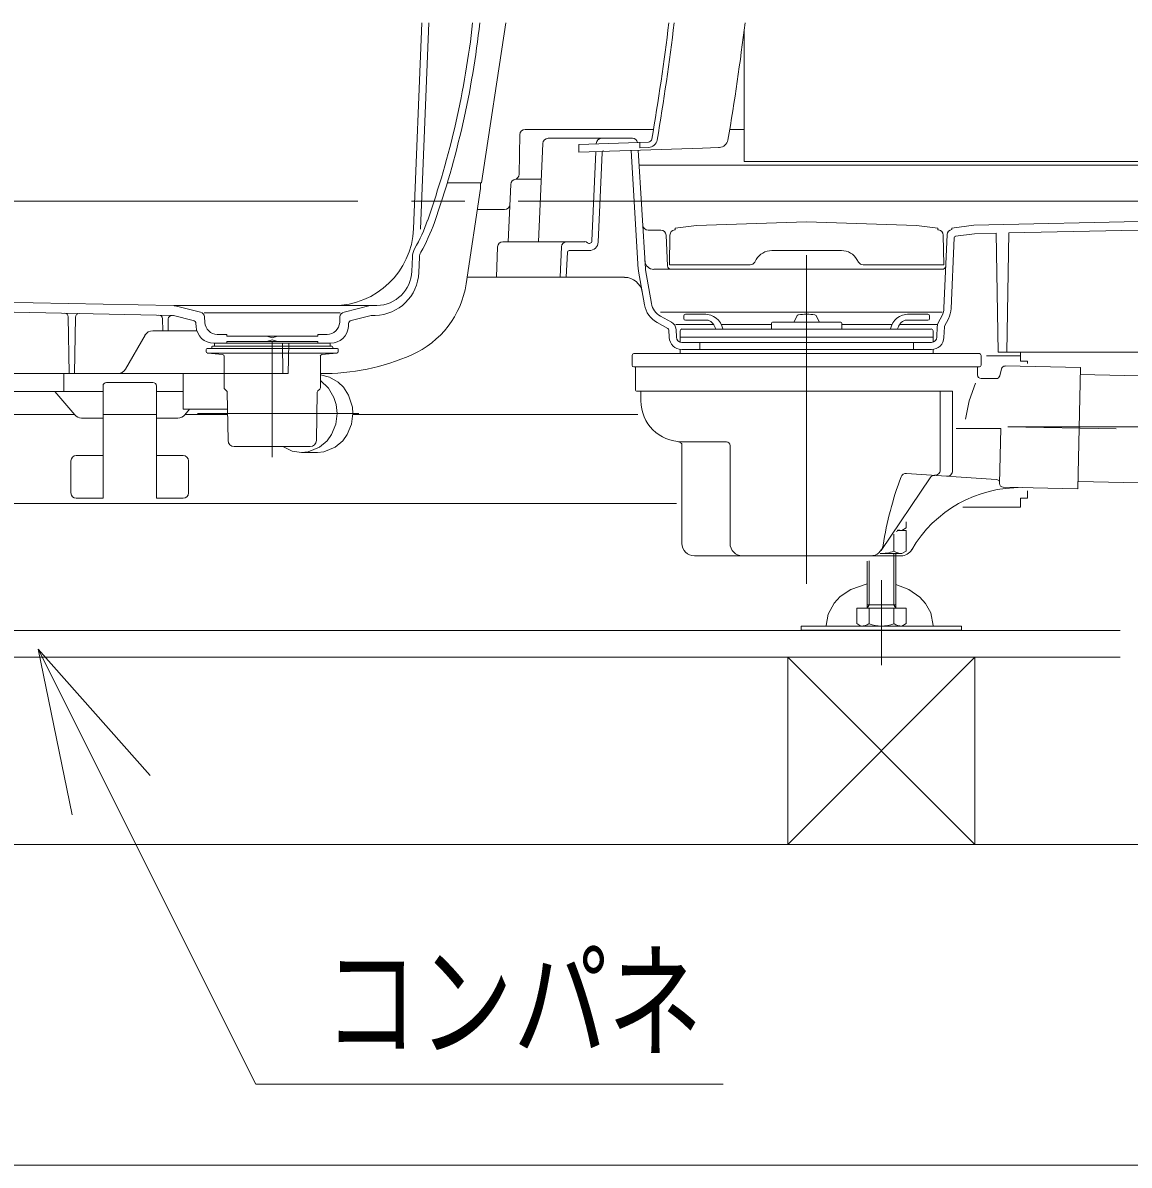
# Model space of a CAD drawing. Units: millimetres on the paper. Extents: x -305 to 305, y -152 to 152.
# Drawn here: x -6.39 to 14.31, y -10.61 to 10.76 of the extents above; entities that cross this region are included whole.
import ezdxf
from ezdxf.enums import TextEntityAlignment as Align

# ---------------------------------------------------------------- set-up
doc = ezdxf.new("R2010")
doc.units = ezdxf.units.MM
doc.linetypes.add('LONG_CHAIN', pattern=[21, 18, -1, 1, -1])
doc.layers.add('0-0_0', color=7, linetype='Continuous', lineweight=9)
doc.layers.add('0-1_VIEW0001', color=7, linetype='Continuous', lineweight=9)
doc.styles.add('ＭＳ ゴシック', font='')
doc.styles.get('ＭＳ ゴシック').set_extended_font_data('MS Gothic')

# ---------------------------------------------------------------- blocks, each defined once
blk = doc.blocks.new('SYM0004')
at = {"layer": '0-0_0'}
for p, q in [((0, 0), (4.077, -8.138)), ((0, 0), (2.1, -2.364)), ((0, 0), (0.636, -3.098)), ((4.077, -8.138), (12.819, -8.138))]:
    blk.add_line(p, q, dxfattribs=at)

msp = doc.modelspace()

# ---------------------------------------------------------------- linework, layer by layer
at = {"layer": '0-1_VIEW0001'}
for p, q in [((1.075, 10.758), (0.918, 6.908)), ((1.208, 10.758), (1.052, 6.902)), ((7.108, 10.641), (7.108, 8.165)), ((5.409, 8.765), (3.006, 8.765)), ((7.108, 8.765), (6.836, 8.765)), ((2.894, 7.925), (2.907, 8.667)), ((5.014, 8.599), (3.437, 8.599)), ((3.257, 6.665), (3.338, 8.503)), ((4.01, 8.482), (5.315, 8.527)), ((4.01, 8.337), (4.01, 8.482)), ((4.258, 6.68), (4.331, 8.348)), ((4.337, 8.493), (4.338, 8.503)), ((4.374, 6.658), (4.447, 8.333)), ((5.125, 6.148), (4.989, 8.371)), ((5.258, 6.157), (5.122, 8.376)), ((7.108, 8.165), (34.008, 8.165)), ((34.058, 8.099), (5.139, 8.099)), ((2.691, 6.665), (2.737, 7.736)), ((3.308, 7.832), (2.837, 7.832)), ((2.621, 7.265), (2.115, 7.265)), ((11.406, 6.975), (33.72, 7.455)), ((5.546, 6.882), (5.308, 6.882)), ((5.805, 6.887), (5.817, 6.888)), ((5.817, 6.915), (6.217, 6.968)), ((5.817, 6.915), (5.817, 6.888)), ((6.217, 6.968), (8.275, 7.035)), ((10.733, 6.915), (10.733, 6.888)), ((10.745, 6.887), (10.733, 6.888)), ((10.992, 6.92), (11.406, 6.975)), ((10.992, 6.92), (10.992, 6.893)), ((12.061, 6.829), (17.504, 6.946)), ((2.593, 6.665), (4.126, 6.665)), ((5.671, 6.212), (5.646, 6.786)), ((5.708, 6.232), (5.718, 6.789)), ((10.842, 6.232), (10.832, 6.789)), ((10.845, 5.421), (10.905, 6.798)), ((10.978, 5.415), (11.036, 6.737)), ((11.064, 6.768), (11.419, 6.815)), ((11.419, 6.815), (11.823, 6.824)), ((11.862, 4.599), (11.823, 6.824)), ((12.022, 4.599), (12.061, 6.829)), ((2.469, 5.999), (2.493, 6.569)), ((3.662, 5.999), (3.687, 6.57)), ((3.778, 5.999), (3.799, 6.467)), ((3.832, 6.499), (4.207, 6.499)), ((8.929, 6.499), (7.622, 6.499)), ((0.897, 6.382), (0.886, 6.11)), ((1.03, 6.377), (1.018, 6.086)), ((5.708, 6.232), (7.217, 6.232)), ((7.333, 6.332), (7.304, 6.282)), ((9.217, 6.332), (9.246, 6.282)), ((10.842, 6.232), (9.333, 6.232)), ((4.87, 5.999), (1.922, 5.999)), ((5.129, 6.116), (5.24, 5.483)), ((5.26, 6.139), (5.371, 5.507)), ((10.813, 6.149), (5.415, 6.149)), ((-3.577, 5.469), (-12.603, 5.649)), ((-3.589, 5.286), (-12.607, 5.466)), ((0.108, 5.469), (-3.558, 5.469)), ((-3.068, 5.349), (-3.54, 5.464)), ((-0.382, 5.349), (0.108, 5.469)), ((0.108, 5.469), (0.233, 5.471)), ((10.809, 5.349), (5.54, 5.349)), ((-5.525, 4.199), (-5.543, 5.261)), ((-5.425, 4.199), (-5.406, 5.255)), ((-3.775, 4.999), (-3.779, 5.225)), ((-3.675, 4.999), (-3.671, 5.221)), ((-3.203, 5.194), (-3.575, 5.284)), ((-3.15, 5.081), (-3.152, 5.132)), ((-2.996, 5.332), (-0.454, 5.332)), ((-2.986, 5.153), (-2.992, 5.258)), ((-0.463, 5.153), (-0.458, 5.258)), ((-0.3, 5.081), (-0.298, 5.132)), ((-0.247, 5.194), (0.125, 5.284)), ((0.14, 5.286), (0.203, 5.287)), ((5.681, 5.043), (5.476, 5.155)), ((5.745, 5.16), (5.54, 5.272)), ((5.975, 5.275), (5.975, 5.23)), ((6.008, 5.309), (6.389, 5.309)), ((6.008, 5.196), (6.43, 5.196)), ((7.618, 5.142), (7.618, 5.032)), ((7.635, 5.159), (8.915, 5.159)), ((8.091, 5.263), (8.033, 5.159)), ((8.459, 5.263), (8.517, 5.159)), ((8.932, 5.142), (8.932, 5.032)), ((10.542, 5.196), (10.12, 5.196)), ((10.542, 5.309), (10.161, 5.309)), ((10.575, 5.275), (10.575, 5.23)), ((10.739, 5.147), (10.809, 5.284)), ((10.858, 5.087), (10.928, 5.224)), ((-4.472, 4.282), (-4.106, 4.915)), ((-3.135, 4.999), (-3.962, 4.999)), ((-2.575, 4.932), (-2.753, 4.932)), ((-2.575, 4.932), (-2.575, 4.899)), ((-0.875, 4.932), (-0.696, 4.932)), ((-0.875, 4.932), (-0.875, 4.899)), ((5.704, 4.872), (5.698, 5.015)), ((6.537, 5.115), (5.827, 5.115)), ((5.838, 4.878), (5.831, 5.021)), ((5.908, 4.999), (5.908, 4.782)), ((10.608, 5.032), (5.942, 5.032)), ((7.618, 5.115), (6.679, 5.115)), ((9.871, 5.115), (8.932, 5.115)), ((10.723, 5.115), (10.014, 5.115)), ((10.642, 4.999), (10.642, 4.786)), ((10.713, 4.878), (10.721, 5.079)), ((10.846, 4.872), (10.855, 5.073)), ((-2.841, 4.709), (-1.725, 4.709)), ((-1.725, 4.765), (-2.817, 4.765)), ((-2.808, 4.765), (-1.725, 4.765)), ((-2.808, 4.709), (-2.808, 4.765)), ((-1.725, 4.899), (-2.575, 4.899)), ((-1.725, 4.799), (-2.575, 4.799)), ((-2.575, 4.799), (-2.575, 4.765)), ((-1.825, 4.899), (-1.725, 4.865)), ((-1.825, 4.799), (-1.725, 4.832)), ((-1.725, 4.899), (-0.875, 4.899)), ((-1.625, 4.899), (-1.725, 4.865)), ((-1.625, 4.799), (-1.725, 4.832)), ((-1.725, 4.765), (-0.633, 4.765)), ((-0.642, 4.765), (-1.725, 4.765)), ((-0.609, 4.709), (-1.725, 4.709)), ((-1.525, 4.199), (-1.535, 4.765)), ((-1.425, 4.199), (-1.415, 4.765)), ((-0.642, 4.709), (-0.642, 4.765)), ((5.908, 4.882), (10.642, 4.882)), ((5.937, 4.782), (10.613, 4.782)), ((6.275, 4.782), (6.275, 4.649)), ((10.275, 4.782), (10.275, 4.649)), ((-2.962, 4.612), (-2.962, 4.649)), ((-1.725, 4.665), (-2.945, 4.665)), ((-1.725, 4.582), (-2.941, 4.582)), ((-2.931, 4.579), (-2.655, 4.555)), ((-2.858, 4.692), (-2.858, 4.665)), ((-2.625, 3.93), (-2.625, 4.522)), ((-0.509, 4.582), (-1.725, 4.582)), ((-0.825, 4.522), (-0.825, 3.93)), ((-0.519, 4.579), (-0.794, 4.555)), ((-0.592, 4.692), (-0.592, 4.665)), ((-0.489, 4.649), (-0.489, 4.612)), ((5.008, 4.355), (5.008, 4.539)), ((5.042, 4.572), (11.508, 4.572)), ((5.908, 4.649), (5.908, 4.572)), ((10.613, 4.649), (5.937, 4.649)), ((10.642, 4.649), (10.642, 4.572)), ((11.542, 4.355), (11.542, 4.539)), ((11.642, 4.532), (12.275, 4.532)), ((11.862, 4.599), (33.328, 4.599)), ((12.275, 4.599), (12.275, 4.432)), ((5.042, 4.322), (11.508, 4.322)), ((5.075, 4.322), (5.075, 3.889)), ((11.475, 4.322), (11.475, 4.172)), ((11.925, 4.29), (11.888, 4.155)), ((13.398, 4.311), (11.99, 4.34)), ((12.275, 4.432), (12.408, 4.432)), ((12.408, 4.432), (12.408, 4.387)), ((13.398, 4.311), (13.352, 2.045)), ((-13.525, 4.199), (-1.425, 4.199)), ((-5.625, 4.199), (-3.392, 4.199)), ((11.542, 4.105), (11.824, 4.105)), ((13.395, 4.178), (32.108, 3.797)), ((-4.892, 3.865), (-5.892, 3.865)), ((-5.422, 3.425), (-5.792, 3.865)), ((-4.892, 3.966), (-4.892, 1.865)), ((-4.827, 4.032), (-3.958, 4.032)), ((-3.892, 3.966), (-3.892, 1.865)), ((-3.892, 3.865), (-3.392, 3.865)), ((-2.614, 3.905), (-2.579, 3.875)), ((-2.568, 3.85), (-2.552, 2.946)), ((-0.882, 3.85), (-0.898, 2.946)), ((-0.836, 3.905), (-0.871, 3.875)), ((5.092, 3.872), (11.007, 3.872)), ((5.175, 3.855), (5.175, 3.689)), ((10.775, 2.395), (10.775, 3.872)), ((11.007, 2.38), (11.007, 3.872)), ((-10.488, 3.432), (-5.428, 3.432)), ((-4.892, 3.432), (-3.892, 3.432)), ((-3.361, 3.425), (-3.271, 3.532)), ((-3.355, 3.432), (-2.56, 3.432)), ((-0.215, 3.432), (5.114, 3.432)), ((-4.892, 3.365), (-5.294, 3.365)), ((-3.892, 3.365), (-3.489, 3.365)), ((11.074, 3.172), (11.908, 3.172)), ((11.908, 3.172), (11.887, 2.141)), ((-2.406, 2.832), (-2.435, 2.832)), ((-2.435, 2.832), (-1.015, 2.832)), ((-2.406, 2.832), (-1.725, 2.832)), ((5.942, 2.922), (6.775, 2.922)), ((5.942, 2.858), (5.942, 1.022)), ((6.842, 2.855), (6.842, 1.022)), ((-5.492, 2.565), (-5.492, 1.965)), ((-5.392, 2.665), (-4.892, 2.665)), ((-3.392, 2.665), (-3.892, 2.665)), ((-3.292, 2.565), (-3.292, 1.965)), ((-1.175, 2.72), (-0.88, 2.72)), ((9.669, 0.891), (10.586, 2.251)), ((10.143, 2.33), (11.825, 2.218)), ((13.355, 2.178), (32.068, 1.797)), ((13.352, 2.045), (11.952, 2.073)), ((12.408, 2.006), (12.408, 1.865)), ((-15.392, 1.765), (5.842, 1.765)), ((-5.392, 1.865), (-4.892, 1.865)), ((-3.392, 1.865), (-3.892, 1.865)), ((12.275, 1.865), (12.408, 1.865)), ((12.275, 1.865), (12.275, 1.699)), ((11.201, 1.699), (12.275, 1.699)), ((10.137, 1.311), (10.058, 1.265)), ((10.137, 1.425), (10.137, 1.311)), ((9.906, 1.195), (9.906, 0.877)), ((9.958, 1.245), (9.968, 1.245)), ((9.97, 1.265), (10.137, 1.265)), ((10.137, 1.265), (10.137, 0.877)), ((10.058, 0.832), (10.137, 0.877)), ((10.042, 0.789), (6.175, 0.789)), ((9.408, -0.191), (9.408, 0.69)), ((9.445, -0.128), (9.445, 0.696)), ((10.058, 0.832), (9.649, 0.832)), ((9.905, 0.832), (9.905, -0.128)), ((9.942, 0.832), (9.942, -0.191)), ((9.213, -0.479), (9.213, -0.191)), ((9.213, -0.191), (10.137, -0.191)), ((9.408, -0.191), (9.445, -0.128)), ((9.408, -0.128), (9.942, -0.128)), ((9.444, -0.479), (9.444, -0.191)), ((9.942, -0.191), (9.905, -0.128)), ((9.906, -0.479), (9.906, -0.191)), ((10.137, -0.479), (10.137, -0.191)), ((-22.142, -0.608), (14.146, -0.608)), ((8.175, -0.525), (11.175, -0.525)), ((8.175, -0.525), (8.175, -0.601)), ((8.175, -0.601), (11.175, -0.601)), ((9.292, -0.525), (9.213, -0.479)), ((9.292, -0.525), (10.058, -0.525)), ((10.137, -0.479), (10.058, -0.525)), ((11.175, -0.525), (11.175, -0.601)), ((-22.142, -1.108), (14.146, -1.108)), ((7.925, -1.108), (7.925, -4.608)), ((11.425, -1.108), (11.425, -4.608)), ((38.525, -4.608), (-25.642, -4.608)), ((-2.142, -4.608), (1.358, -4.608)), ((6.325, -4.608), (9.825, -4.608)), ((38.525, -10.608), (-25.642, -10.608))]:
    msp.add_line(p, q, dxfattribs=at)
at = {"layer": '0-1_VIEW0001', "color": 2}
for p, q in [((2.648, 10.758), (2.192, 7.765)), ((1.551, 7.765), (2.192, 7.765)), ((2.175, 7.765), (2.175, 7.657)), ((2.175, 7.657), (1.904, 5.876)), ((-5.625, 4.199), (-5.625, 3.865)), ((-3.392, 4.199), (-3.392, 3.532)), ((-7.458, 3.865), (-5.625, 3.865)), ((-3.392, 3.532), (-2.558, 3.532))]:
    msp.add_line(p, q, dxfattribs=at)
at = {"layer": '0-1_VIEW0001', "linetype": 'LONG_CHAIN'}
for p, q in [((-39.122, 7.425), (67.592, 7.425)), ((8.275, 6.415), (8.275, 0.268)), ((-1.725, 4.801), (-1.725, 2.635)), ((8.275, 4.755), (8.275, 4.476)), ((-0.102, 3.449), (-3.123, 3.449)), ((12.042, 3.205), (18.275, 3.205)), ((12.042, 3.205), (14.067, 3.164)), ((9.675, -1.253), (9.675, 0.333)), ((9.675, -1.253), (9.675, 0.333)), ((7.925, -4.608), (11.425, -1.108)), ((11.425, -4.608), (7.925, -1.108))]:
    msp.add_line(p, q, dxfattribs=at)
at = {"layer": '0-1_VIEW0001'}
for points in [[(4.01, 8.337), (4.782, 8.364), (5.554, 8.39), (6.325, 8.417)], [(5.155, 8.522), (5.155, 8.421), (5.318, 8.427)], [(6.643, 8.427), (6.627, 8.427), (6.476, 8.421), (6.325, 8.416)], [(10.733, 6.915), (10.333, 6.968), (8.275, 7.035)], [(-1.725, 4.799), (-0.875, 4.799), (-0.875, 4.765)], [(-0.505, 4.665), (-0.592, 4.665), (-1.725, 4.665)], [(-0.825, 4.067), (-0.675, 3.928), (-0.57, 3.748), (-0.529, 3.619), (-0.511, 3.449), (-0.536, 3.251), (-0.616, 3.056), (-0.699, 2.94), (-0.841, 2.819), (-1.055, 2.732), (-1.175, 2.72), (-1.353, 2.747), (-1.529, 2.832)], [(-0.825, 4.174), (-0.653, 4.133), (-0.489, 4.038), (-0.393, 3.945), (-0.295, 3.795), (-0.225, 3.573), (-0.215, 3.449), (-0.24, 3.251), (-0.32, 3.056), (-0.404, 2.94), (-0.545, 2.819), (-0.759, 2.732), (-0.88, 2.72)], [(11.435, 4.02), (11.317, 3.687), (11.251, 3.344)], [(8.643, -0.525), (8.643, -0.512), (8.678, -0.304), (8.788, -0.097), (8.904, 0.027), (9.102, 0.161), (9.408, 0.266)], [(9.942, 0.252), (10.185, 0.161), (10.395, 0.016), (10.503, -0.103), (10.599, -0.278), (10.643, -0.512), (10.643, -0.525)]]:
    msp.add_lwpolyline(points, dxfattribs=at)
for centre, radius, start, end in [((-14.54, 12.597), 16.667, 340.6318, 353.6671), ((-14.54, 12.597), 16.8, 340.6318, 353.7175), ((-35.958, 15.732), 41.95, 350.1872, 353.1909), ((-35.958, 15.732), 42.05, 350.1872, 353.2072), ((-34.475, 15.732), 41.894, 350.1495, 353.1811), ((3.007, 8.665), 0.1, 90, 179), ((3.438, 8.499), 0.1, 90, 177.5), ((4.438, 8.499), 0.1, 90, 177.5), ((5.014, 8.499), 0.1, 12.4017, 90), ((5.312, 8.594), 0.0667, 272, 350.1872), ((5.312, 8.594), 0.167, 272, 350.1872), ((6.637, 8.594), 0.167, 271.9918, 350.1495), ((4.48, 8.332), 0.0333, 90, 177.5), ((2.794, 7.927), 0.1, 282.582, 359), ((2.837, 7.732), 0.1, 90, 177.5), ((2.621, 7.365), 0.1, 270, 357.5), ((-1.961, 8.175), 3.333, 330.4925, 340.6318), ((-0.58, 6.969), 1.5, 270, 357.6732), ((-1.961, 8.175), 3.467, 330.4925, 340.6318), ((5.308, 6.982), 0.1, 183.5, 270), ((5.546, 6.782), 0.1, 2.5, 90), ((5.818, 6.787), 0.1, 97.5947, 179), ((10.732, 6.787), 0.1, 1, 82.4053), ((11.005, 6.794), 0.1, 97.4224, 177.5), ((2.593, 6.565), 0.1, 90, 177.572), ((3.786, 6.565), 0.1, 90, 177.5), ((4.126, 6.599), 0.0667, 45.5847, 90), ((4.208, 6.682), 0.05, 225.5847, 357.5), ((4.207, 6.665), 0.167, 270, 357.5), ((11.069, 6.735), 0.0333, 97.5946, 177.5), ((1.23, 6.369), 0.333, 150.4925, 177.6732), ((1.23, 6.369), 0.2, 150.4925, 177.6732), ((3.832, 6.465), 0.0333, 90, 177.5), ((7.622, 6.165), 0.333, 90, 150), ((8.929, 6.165), 0.333, 30, 90), ((5.415, 6.315), 0.167, 183.5, 270), ((5.738, 6.215), 0.0667, 182.5, 270), ((7.217, 6.332), 0.1, 270, 330), ((9.333, 6.332), 0.1, 210, 270), ((10.813, 6.215), 0.0667, 270, 357.5), ((0.186, 6.12), 0.833, 271.1458, 357.6732), ((0.22, 6.138), 0.667, 271.1458, 357.6732), ((4.87, 5.665), 0.333, 10, 90), ((5.424, 6.168), 0.3, 183.5, 190), ((5.424, 6.168), 0.167, 183.5, 190), ((-3.58, 5.302), 0.167, 76.3408, 88.8542), ((-3.092, 5.252), 0.1, 3, 76.3408), ((-0.358, 5.252), 0.1, 103.6592, 177), ((5.7, 5.564), 0.467, 190, 241.3948), ((5.7, 5.564), 0.333, 190, 241.3948), ((10.512, 5.435), 0.333, 333.0758, 357.5), ((10.512, 5.435), 0.467, 333.0758, 357.5), ((-5.61, 5.26), 0.0667, 1, 88.8542), ((-5.34, 5.254), 0.0667, 88.8542, 179), ((-3.846, 5.224), 0.0667, 1, 88.8542), ((-3.604, 5.219), 0.0667, 88.8542, 179), ((-3.591, 5.219), 0.0667, 76.3408, 88.8542), ((-3.219, 5.129), 0.0667, 3, 76.3408), ((-2.753, 5.165), 0.233, 183, 270), ((-0.696, 5.165), 0.233, 270, 357), ((-0.231, 5.129), 0.0667, 103.6592, 177), ((0.141, 5.219), 0.0667, 91.1458, 103.6592), ((5.665, 5.014), 0.167, 2.5, 61.3948), ((6.008, 5.275), 0.0333, 90, 180), ((6.008, 5.275), 0.0333, 90, 183.1783), ((6.008, 5.23), 0.0333, 180, 270), ((6.374, 4.972), 0.337, 10.2645, 92.6002), ((6.358, 4.992), 0.217, 10.6387, 70.6067), ((7.635, 5.142), 0.0167, 90, 180), ((7.635, 5.142), 0.0167, 90, 180), ((8.124, 5.263), 0.0333, 98.9864, 180), ((8.275, 4.309), 1, 90, 98.9864), ((8.275, 4.309), 1, 81.0136, 90), ((8.426, 5.263), 0.0333, 0, 81.0136), ((8.915, 5.142), 0.0167, 0, 90), ((8.915, 5.142), 0.0167, 0, 90), ((10.176, 4.972), 0.337, 87.3998, 169.7354), ((10.192, 4.992), 0.217, 109.3933, 169.3613), ((10.542, 5.275), 0.0333, 0, 90), ((10.542, 5.275), 0.0333, 356.8217, 90), ((10.542, 5.23), 0.0333, 270, 0), ((10.888, 5.072), 0.167, 153.0758, 177.5), ((-3.962, 4.832), 0.167, 90, 150), ((-2.817, 5.099), 0.333, 183, 270), ((-0.633, 5.099), 0.333, 270, 357), ((5.665, 5.014), 0.0333, 2.5, 61.3948), ((5.942, 4.999), 0.0333, 90, 180), ((10.608, 4.999), 0.0333, 0, 90), ((10.888, 5.072), 0.0333, 153.0758, 177.5), ((-2.841, 4.692), 0.0167, 90, 180), ((-0.609, 4.692), 0.0167, 0, 90), ((5.937, 4.882), 0.233, 182.5, 270), ((5.937, 4.882), 0.1, 182.5, 270), ((10.613, 4.882), 0.1, 270, 357.5), ((10.613, 4.882), 0.233, 270, 357.5), ((-2.945, 4.649), 0.0167, 90, 180), ((-2.928, 4.612), 0.0333, 180, 265), ((-2.658, 4.522), 0.0333, 0, 85), ((-0.792, 4.522), 0.0333, 95, 180), ((-0.522, 4.612), 0.0333, 275, 0), ((-0.505, 4.649), 0.0167, 0, 90), ((5.042, 4.539), 0.0333, 90, 180), ((11.508, 4.539), 0.0333, 360, 90), ((-4.616, 4.365), 0.167, 270, 330), ((5.042, 4.355), 0.0333, 180, 270), ((11.508, 4.355), 0.0333, 270, 360), ((11.989, 4.273), 0.0667, 88.8333, 165), ((11.542, 4.172), 0.0667, 180, 270), ((11.824, 4.172), 0.0667, 270, 345), ((-4.825, 3.965), 0.0667, 90, 179.5), ((-3.958, 3.965), 0.0667, 0.5, 90), ((-2.592, 3.93), 0.0333, 180, 228.7246), ((-2.601, 3.85), 0.0333, 1, 48.7246), ((-0.849, 3.85), 0.0333, 131.2754, 179), ((-0.858, 3.93), 0.0333, 311.2754, 0), ((5.092, 3.889), 0.0167, 180, 270), ((5.158, 3.855), 0.0167, 0, 90), ((5.942, 3.689), 0.767, 180, 270), ((-5.294, 3.532), 0.167, 220, 270), ((-3.489, 3.532), 0.167, 270, 320), ((-2.435, 2.949), 0.117, 181, 270), ((-1.015, 2.949), 0.117, 270, 359), ((5.875, 2.858), 0.0667, 0, 85.4114), ((6.775, 2.855), 0.0667, 0, 90), ((-5.392, 2.565), 0.1, 90, 180), ((-3.392, 2.565), 0.1, 0, 90), ((10.675, 2.395), 0.1, 266.1844, 0), ((10.907, 2.38), 0.1, 266.1844, 0), ((16.29, -0.061), 6.667, 159.5709, 170.967), ((10.136, 2.231), 0.1, 86.1844, 159.5709), ((10.669, 2.195), 0.1, 86.1844, 146), ((11.821, 2.152), 0.0667, 358.8333, 86.1844), ((11.954, 2.14), 0.0667, 178.8333, 268.8333), ((-5.392, 1.965), 0.1, 180, 270), ((-3.392, 1.965), 0.1, 270, 0), ((12.262, -0.267), 2.333, 88.8333, 149.8657), ((10.065, 1.565), 0.3, 253.7885, 268.7948), ((6.175, 1.022), 0.233, 180, 270), ((7.075, 1.022), 0.233, 180, 270), ((9.475, 1.022), 0.233, 270, 350.967), ((9.675, 1.443), 0.611, 267.584, 292.2191), ((10.065, 1.132), 0.3, 238.0615, 268.7948), ((10.042, 1.022), 0.233, 270, 329.8657), ((9.285, -0.225), 0.3, 271.2052, 301.9385), ((9.675, 0.086), 0.611, 247.7809, 292.2191), ((10.065, -0.225), 0.3, 238.0615, 268.7948)]:
    msp.add_arc(centre, radius, start, end, dxfattribs=at)
at = {"layer": '0-1_VIEW0001', "color": 2}
for centre, radius, start, end in [((0.19, 6.137), 1.733, 293.6959, 351.3347), ((-0.788, 8.365), 4.167, 269.489, 293.6959)]:
    msp.add_arc(centre, radius, start, end, dxfattribs=at)

# ---------------------------------------------------------------- block references
at = {"layer": '0-1_VIEW0001'}
msp.add_blockref('SYM0004', (-6.108, -0.957), dxfattribs=at)

# ---------------------------------------------------------------- texts
at = {"layer": '0-1_VIEW0001', "style": 'ＭＳ ゴシック', "width": 0.75}
msp.add_text('コンパネ', height=1.732, dxfattribs=at).set_placement((-0.762, -8.929), align=Align.BOTTOM_LEFT)

doc.saveas('drawing.dxf')
